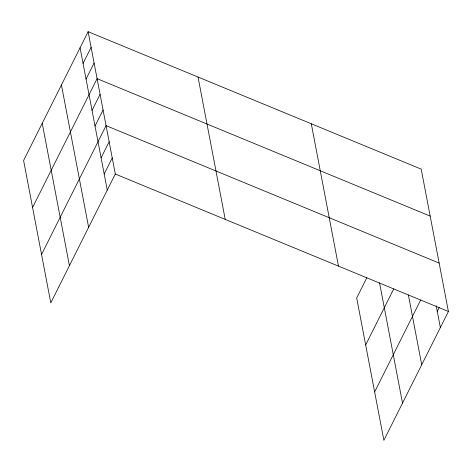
<?xml version="1.0" encoding="UTF-8"?>
<svg xmlns="http://www.w3.org/2000/svg" width="472" height="472" viewBox="0 0 472 472"><rect width="100%" height="100%" fill="white"/><g stroke="black" fill="none" stroke-linecap="round" stroke-linejoin="round"><path stroke-width="0.71" d="M88.116 31.689L23.6 160.521L50.793 302.871L115.31 174.038L88.116 31.689L421.207 169.129L448.4 311.479L383.883 440.311L356.69 297.962L366.827 277.725M83.06 63.419L91.108 47.347M86.051 79.078L94.099 63.006M32.574 207.497L97.09 78.665L430.181 216.105M92.034 110.395L100.082 94.323M95.025 126.053L103.073 109.982M41.548 254.473L106.064 125.64L439.155 263.081M101.096 157.843L109.144 141.771M104.182 173.979L112.23 157.908M365.664 344.938L393.736 288.882M374.638 391.913L420.646 300.044M437.273 311.42L439.202 307.561M115.31 174.038L448.4 311.479M436.199 305.809L440.352 327.55M408.392 295.012L421.72 364.762M379.541 282.817L402.522 403.1M311.284 123.77L338.477 266.125M198.033 77.042L225.227 219.397M80.069 47.761L107.262 190.11M61.431 84.972L88.63 227.321M42.232 123.31L69.425 265.659"/></g></svg>
